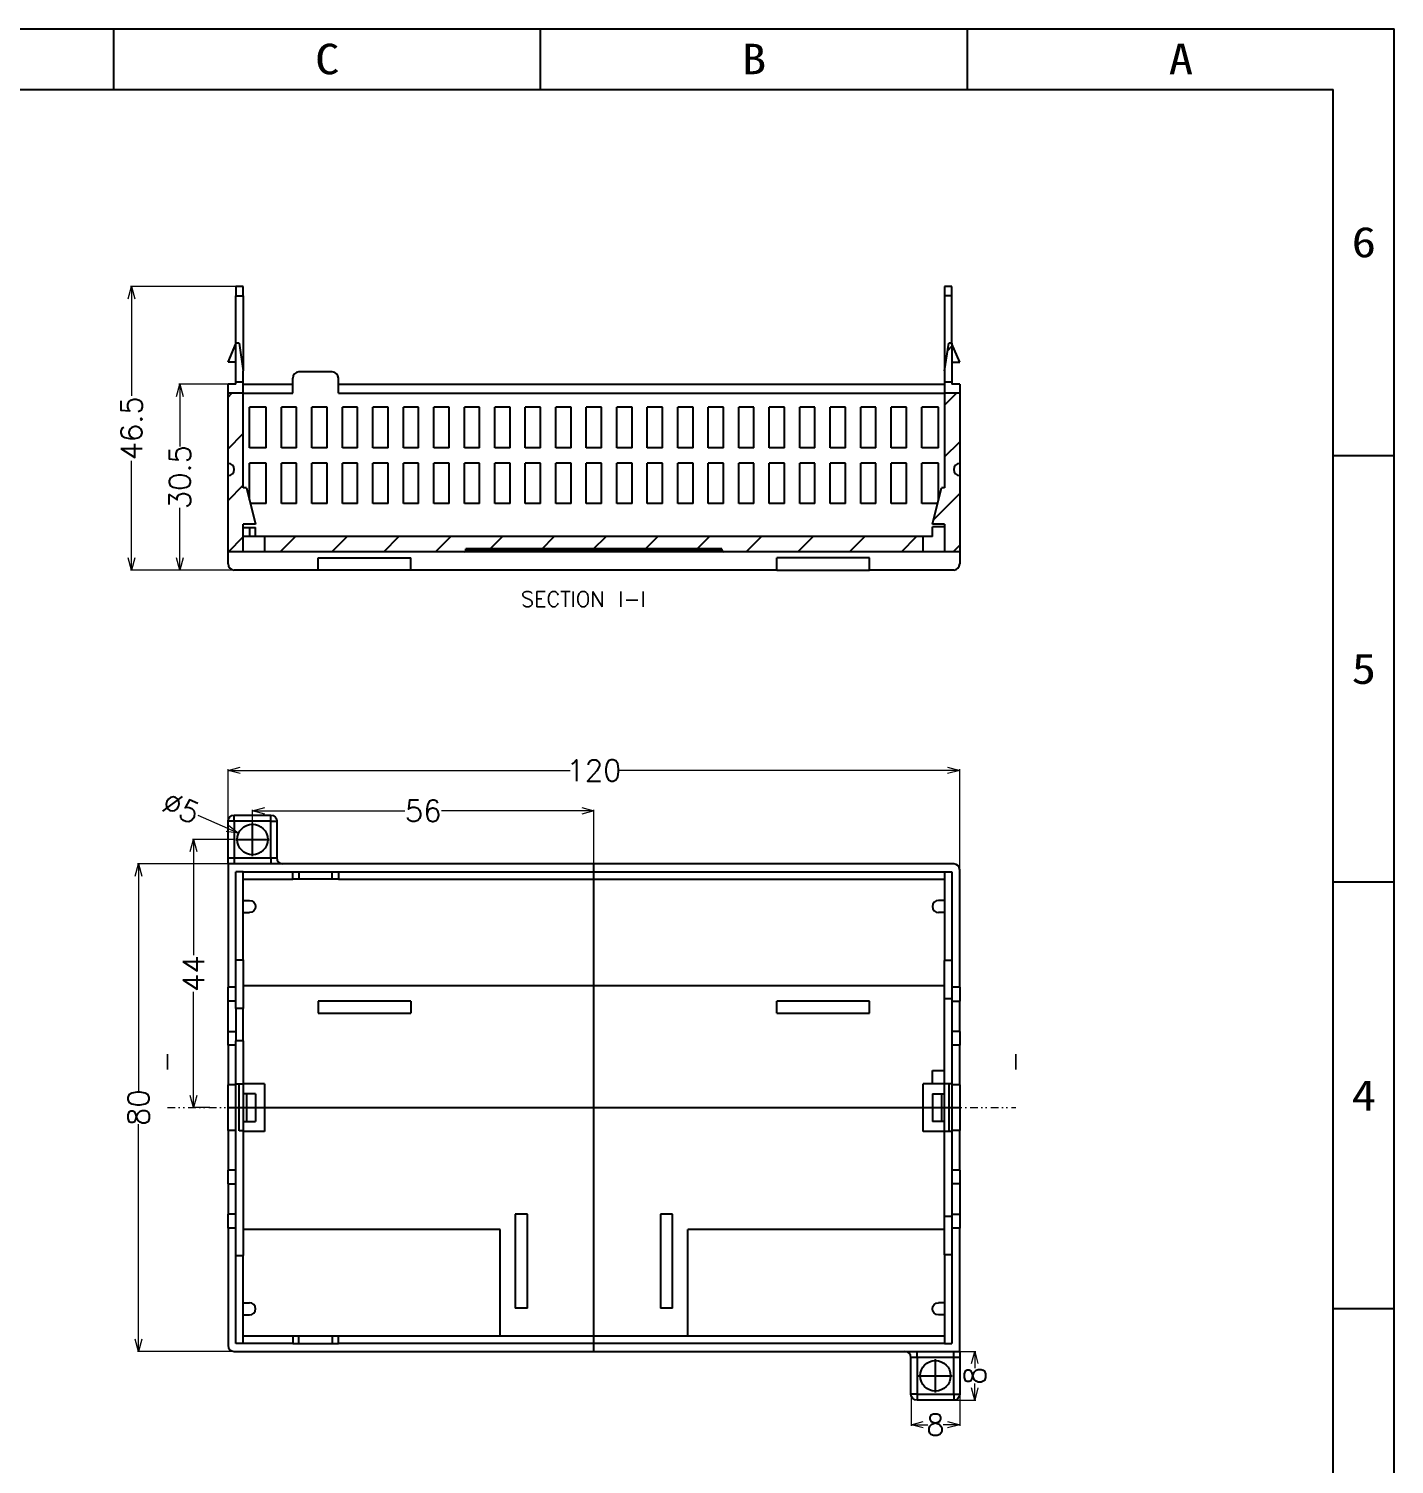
# Model space of a CAD drawing. Header units: millimetres. Extents: x 962 to 1853, y 401 to 821.
# Drawn here: x 1629.4 to 1853.4, y 585.3 to 820.8 of the extents above; entities that cross this region are included whole.
import ezdxf
from ezdxf.enums import TextEntityAlignment as Align
from ezdxf.lldxf.tags import DXFTag

# ---------------------------------------------------------------- set-up
doc = ezdxf.new("R2010")
doc.units = ezdxf.units.MM
doc.linetypes.add('DIVIDE', pattern=[31.75, 12.7, -6.35, 0, -6.35, 0, -6.35])
doc.layers.add('9', color=7, linetype='Continuous', true_color=0xffffff)
doc.layers.add('hatch', color=56, linetype='Continuous', lineweight=9)
doc.styles.get("Standard").update_dxf_attribs({"font": 'txt', "bigfont": 'gbcbig.shx'})
doc.styles.add('TEXTSTYLE_0', font='txt', dxfattribs={"width": 0.8})
tags = doc.linetypes.add('CENTER', pattern=[2, 1.25, -0.25, 0.25, -0.25]).pattern_tags.tags
tags[10:11] = [DXFTag(74, 4), DXFTag(75, 0), DXFTag(340, '0'), DXFTag(46, 0.0), DXFTag(50, 0.0), DXFTag(44, 0.0), DXFTag(45, 0.0)]
tags[8:9] = [DXFTag(74, 4), DXFTag(75, 0), DXFTag(340, '0'), DXFTag(46, 0.0), DXFTag(50, 0.0), DXFTag(44, 0.0), DXFTag(45, 0.0)]
tags[6:7] = [DXFTag(74, 4), DXFTag(75, 0), DXFTag(340, '0'), DXFTag(46, 0.0), DXFTag(50, 0.0), DXFTag(44, 0.0), DXFTag(45, 0.0)]
tags[4:5] = [DXFTag(74, 4), DXFTag(75, 0), DXFTag(340, '0'), DXFTag(46, 0.0), DXFTag(50, 0.0), DXFTag(44, 0.0), DXFTag(45, 0.0)]
doc.dimstyles.get("Standard").update_dxf_attribs({"dimtxt": 3.5, "dimasz": 2, "dimexe": 0.18, "dimexo": 0.0625, "dimgap": 0.09, "dimtad": 0, "dimdsep": 46, "dimtxsty": 'Standard', "dimblk": 'OPEN30', "dimcen": 0.09, "dimclrd": 3, "dimclre": 3, "dimclrt": 6, "dimazin": 2, "dimtfac": 1, "dimtofl": 0, "dimtmove": 0, "dimatfit": 3, "dimldrblk": 'OPEN30', "dimfxl": 1, "dimtolj": 1, "dimtzin": 0, "dimlwd": 0, "dimlwe": 0, "dimarcsym": 0})

# ---------------------------------------------------------------- blocks, each defined once
blk = doc.blocks.new('_Open30')
at = {"color": 0, "linetype": 'ByBlock', "lineweight": -2}
for p, q in [((-1, 0.27), (0, 0)), ((0, 0), (-1, -0.27)), ((0, 0), (-1, 0))]:
    blk.add_line(p, q, dxfattribs=at)
blk = doc.blocks.new('*D103')
at = {"color": 3, "lineweight": 0}
for p, q in [((1662.4, 762.47), (1654.01, 762.47)), ((1654.19, 760.47), (1654.19, 752.27)), ((1654.19, 733.97), (1654.19, 742.18)), ((1664.24, 731.97), (1654.01, 731.97))]:
    blk.add_line(p, q, dxfattribs=at)
at = {"layer": 'Defpoints', "color": 0}
for p in [(1654.19, 762.47), (1662.46, 762.47), (1664.3, 731.97)]:
    blk.add_point(p, dxfattribs=at)
at = {"color": 3, "lineweight": 0, "xscale": 2, "yscale": 2, "zscale": 2}
for p, rotation in [((1654.19, 762.47), 90), ((1654.19, 731.97), 270)]:
    blk.add_blockref('_Open30', p, dxfattribs=dict(at, rotation=rotation))
at = {"color": 6, "insert": (1654.19, 747.22), "char_height": 3.5, "attachment_point": 5, "rotation": 90}
blk.add_mtext('\\A1;30.5', dxfattribs=at)
blk = doc.blocks.new('*D104')
at = {"color": 3, "lineweight": 0}
for p, q in [((1663.93, 778.47), (1646.07, 778.47)), ((1646.25, 776.47), (1646.25, 760.56)), ((1646.25, 733.97), (1646.25, 749.88)), ((1659.06, 731.97), (1646.07, 731.97))]:
    blk.add_line(p, q, dxfattribs=at)
at = {"layer": 'Defpoints', "color": 0}
for p in [(1664, 778.47), (1646.25, 731.97), (1659.12, 731.97)]:
    blk.add_point(p, dxfattribs=at)
at = {"color": 3, "lineweight": 0, "xscale": 2, "yscale": 2, "zscale": 2}
for p, rotation in [((1646.25, 778.47), 90), ((1646.25, 731.97), 270)]:
    blk.add_blockref('_Open30', p, dxfattribs=dict(at, rotation=rotation))
at = {"color": 6, "insert": (1646.25, 755.22), "char_height": 3.5, "attachment_point": 5, "rotation": 90}
blk.add_mtext('\\A1;46.5', dxfattribs=at)
blk = doc.blocks.new('*D105')
at = {"color": 3, "lineweight": 0}
for p, q in [((1664.7, 683.77), (1647.23, 683.77)), ((1647.41, 681.77), (1647.41, 646.48)), ((1647.41, 605.77), (1647.41, 641.05)), ((1664.7, 603.77), (1647.23, 603.77))]:
    blk.add_line(p, q, dxfattribs=at)
at = {"layer": 'Defpoints', "color": 0}
for p in [(1664.76, 683.77), (1647.41, 603.77), (1664.76, 603.77)]:
    blk.add_point(p, dxfattribs=at)
at = {"color": 3, "lineweight": 0, "xscale": 2, "yscale": 2, "zscale": 2}
for p, rotation in [((1647.41, 683.77), 90), ((1647.41, 603.77), 270)]:
    blk.add_blockref('_Open30', p, dxfattribs=dict(at, rotation=rotation))
at = {"color": 6, "insert": (1647.41, 643.77), "char_height": 3.5, "attachment_point": 5, "rotation": 90}
blk.add_mtext('\\A1;80', dxfattribs=at)
blk = doc.blocks.new('*D106')
at = {"color": 3, "lineweight": 0}
for p, q in [((1662.1, 687.83), (1662.1, 699.29)), ((1664.1, 699.11), (1718.21, 699.11)), ((1780.1, 699.11), (1725.98, 699.11)), ((1782.1, 681.54), (1782.1, 699.29))]:
    blk.add_line(p, q, dxfattribs=at)
at = {"layer": 'Defpoints', "color": 0}
for p in [(1782.1, 699.11), (1662.1, 687.77), (1782.1, 681.48)]:
    blk.add_point(p, dxfattribs=at)
at = {"color": 3, "lineweight": 0, "xscale": 2, "yscale": 2, "zscale": 2, "rotation": 180}
blk.add_blockref('_Open30', (1662.1, 699.11), dxfattribs=at)
at = {"color": 3, "lineweight": 0, "xscale": 2, "yscale": 2, "zscale": 2}
blk.add_blockref('_Open30', (1782.1, 699.11), dxfattribs=at)
at = {"color": 6, "insert": (1722.1, 699.11), "char_height": 3.5, "attachment_point": 5}
blk.add_mtext('\\A1;120', dxfattribs=at)
blk = doc.blocks.new('*D107')
at = {"color": 3, "lineweight": 0}
for p, q in [((1779.87, 603.77), (1784.72, 603.77)), ((1784.54, 601.77), (1784.54, 601.02)), ((1784.54, 597.77), (1784.54, 598.51)), ((1779.87, 595.77), (1784.72, 595.77))]:
    blk.add_line(p, q, dxfattribs=at)
at = {"layer": 'Defpoints', "color": 0}
for p in [(1779.81, 603.77), (1784.54, 603.77), (1779.81, 595.77)]:
    blk.add_point(p, dxfattribs=at)
at = {"color": 3, "lineweight": 0, "xscale": 2, "yscale": 2, "zscale": 2}
for p, rotation in [((1784.54, 603.77), 90), ((1784.54, 595.77), 270)]:
    blk.add_blockref('_Open30', p, dxfattribs=dict(at, rotation=rotation))
at = {"color": 6, "insert": (1784.54, 599.77), "char_height": 3.5, "attachment_point": 5, "rotation": 90}
blk.add_mtext('\\A1;8', dxfattribs=at)
blk = doc.blocks.new('*D108')
at = {"color": 3, "lineweight": 0}
for p, q in [((1774.1, 596.7), (1774.1, 591.57)), ((1782.1, 597.86), (1782.1, 591.57)), ((1776.1, 591.75), (1776.84, 591.75)), ((1780.1, 591.75), (1779.35, 591.75))]:
    blk.add_line(p, q, dxfattribs=at)
at = {"layer": 'Defpoints', "color": 0}
for p in [(1774.1, 596.77), (1782.1, 597.93), (1782.1, 591.75)]:
    blk.add_point(p, dxfattribs=at)
at = {"color": 3, "lineweight": 0, "xscale": 2, "yscale": 2, "zscale": 2, "rotation": 180}
blk.add_blockref('_Open30', (1774.1, 591.75), dxfattribs=at)
at = {"color": 3, "lineweight": 0, "xscale": 2, "yscale": 2, "zscale": 2}
blk.add_blockref('_Open30', (1782.1, 591.75), dxfattribs=at)
at = {"color": 6, "insert": (1778.1, 591.75), "char_height": 3.5, "attachment_point": 5}
blk.add_mtext('\\A1;8', dxfattribs=at)
blk = doc.blocks.new('*D109')
at = {"color": 3, "lineweight": 0}
for p, q in [((1666.1, 690.33), (1666.1, 692.65)), ((1722.1, 683.83), (1722.1, 692.65)), ((1668.1, 692.47), (1691.09, 692.47)), ((1720.1, 692.47), (1697.1, 692.47))]:
    blk.add_line(p, q, dxfattribs=at)
at = {"layer": 'Defpoints', "color": 0}
for p in [(1666.1, 690.27), (1722.1, 692.47), (1722.1, 683.77)]:
    blk.add_point(p, dxfattribs=at)
at = {"color": 3, "lineweight": 0, "xscale": 2, "yscale": 2, "zscale": 2, "rotation": 180}
blk.add_blockref('_Open30', (1666.1, 692.47), dxfattribs=at)
at = {"color": 3, "lineweight": 0, "xscale": 2, "yscale": 2, "zscale": 2}
blk.add_blockref('_Open30', (1722.1, 692.47), dxfattribs=at)
at = {"color": 6, "insert": (1694.1, 692.47), "char_height": 3.5, "attachment_point": 5}
blk.add_mtext('\\A1;56', dxfattribs=at)
blk = doc.blocks.new('*D110')
at = {"color": 3, "lineweight": 0}
for p, q in [((1663.28, 687.77), (1656.24, 687.77)), ((1656.42, 685.77), (1656.42, 668.77)), ((1656.42, 645.77), (1656.42, 662.76)), ((1659.12, 643.77), (1656.24, 643.77))]:
    blk.add_line(p, q, dxfattribs=at)
at = {"layer": 'Defpoints', "color": 0}
for p in [(1663.35, 687.77), (1656.42, 643.77), (1659.18, 643.77)]:
    blk.add_point(p, dxfattribs=at)
at = {"color": 3, "lineweight": 0, "xscale": 2, "yscale": 2, "zscale": 2}
for p, rotation in [((1656.42, 687.77), 90), ((1656.42, 643.77), 270)]:
    blk.add_blockref('_Open30', p, dxfattribs=dict(at, rotation=rotation))
at = {"color": 6, "insert": (1656.42, 665.77), "char_height": 3.5, "attachment_point": 5, "rotation": 90}
blk.add_mtext('\\A1;44', dxfattribs=at)
blk = doc.blocks.new('*D111')
at = {"color": 3, "lineweight": 0}
for p, q in [((1657.14, 691.76), (1661.99, 689.6)), ((1666.1, 687.68), (1666.1, 687.86)), ((1666.01, 687.77), (1666.19, 687.77))]:
    blk.add_line(p, q, dxfattribs=at)
at = {"layer": 'Defpoints', "color": 0}
for p in [(1663.81, 688.78), (1668.38, 686.75)]:
    blk.add_point(p, dxfattribs=at)
at = {"color": 3, "lineweight": 0, "xscale": 2, "yscale": 2, "zscale": 2, "rotation": 335.9949353255145}
blk.add_blockref('_Open30', (1663.81, 688.78), dxfattribs=at)
at = {"color": 6, "insert": (1654.39, 692.98), "char_height": 3.5, "attachment_point": 5, "rotation": 335.9949}
blk.add_mtext('\\A1;∅5', dxfattribs=at)
blk = doc.blocks.new('SUN_6HWZ35TKK40GSGJE8VEUYAXIAKM')
at = {"color": 7, "linetype": 'Continuous'}
for p, q in [((-594, 420), (0, 420)), ((-210, 410), (-210, 420)), ((-140, 410), (-140, 420)), ((-70, 410), (-70, 420)), ((0, 0), (0, 420)), ((-584, 410), (-10, 410)), ((-10, 10), (-10, 410)), ((-10, 350), (0, 350)), ((-10, 280), (0, 280)), ((-10, 210), (0, 210))]:
    blk.add_line(p, q, dxfattribs=at)
at = {"color": 2, "linetype": 'Continuous', "style": 'TEXTSTYLE_0', "width": 1.2}
for s, p, p2 in [('C', (-176.99, 412.53), (-172.99, 412.53)), ('B', (-106.99, 412.53), (-102.99, 412.53)), ('A', (-36.99, 412.53), (-32.99, 412.53)), ('6', (-6.99, 382.5), (-2.99, 382.5)), ('5', (-6.99, 312.5), (-2.99, 312.5)), ('4', (-6.99, 242.5), (-2.99, 242.5))]:
    blk.add_text(s, height=5, dxfattribs=at).set_placement(p, p2, align=Align.FIT)

msp = doc.modelspace()

# ---------------------------------------------------------------- linework, layer by layer
at = {"color": 7}
for p, q in [((1780.114, 768.001), (1780.796, 768.683)), ((1662.096, 760.355), (1662.716, 760.974)), ((1664.517, 762.774), (1664.596, 762.853)), ((1779.596, 759.003), (1781.569, 760.974)), ((1662.096, 751.874), (1664.596, 754.372)), ((1779.596, 750.522), (1782.096, 753.019)), ((1662.096, 743.393), (1664.596, 745.89)), ((1777.786, 740.232), (1782.096, 744.538)), ((1662.158, 734.974), (1664.596, 737.409)), ((1670.648, 734.974), (1673.15, 737.474)), ((1679.137, 734.974), (1681.64, 737.474)), ((1687.627, 734.974), (1690.129, 737.474)), ((1696.116, 734.974), (1698.619, 737.474)), ((1705.087, 735.455), (1707.108, 737.474)), ((1713.537, 735.415), (1715.598, 737.474)), ((1721.986, 735.375), (1724.087, 737.474)), ((1730.435, 735.334), (1732.577, 737.474)), ((1738.884, 735.294), (1741.066, 737.474)), ((1747.054, 734.974), (1749.556, 737.474)), ((1755.543, 734.974), (1758.046, 737.474)), ((1764.033, 734.974), (1766.535, 737.474)), ((1772.522, 734.974), (1775.025, 737.474)), ((1781.012, 734.974), (1782.096, 736.057))]:
    msp.add_line(p, q, dxfattribs=at)
at = {"layer": '9', "color": 132}
for p, q in [((1663.396, 778.474), (1663.396, 776.974)), ((1664.596, 778.474), (1663.396, 778.474)), ((1664.596, 776.974), (1664.596, 778.474)), ((1780.796, 778.474), (1779.596, 778.474)), ((1779.596, 778.474), (1779.596, 776.974)), ((1780.796, 776.974), (1780.796, 778.474)), ((1663.396, 776.974), (1664.596, 776.974)), ((1663.396, 769.174), (1663.396, 776.974)), ((1664.596, 776.974), (1664.596, 764.674)), ((1780.796, 776.974), (1779.596, 776.974)), ((1779.596, 776.974), (1779.596, 764.674)), ((1780.796, 769.174), (1780.796, 776.974)), ((1662.096, 766.074), (1663.396, 769.074)), ((1663.396, 762.774), (1663.396, 769.174)), ((1663.896, 769.174), (1663.396, 769.174)), ((1663.896, 769.174), (1664.596, 764.674)), ((1779.596, 764.674), (1780.296, 769.174)), ((1780.796, 769.174), (1780.296, 769.174)), ((1780.796, 769.174), (1780.796, 762.774)), ((1782.096, 766.074), (1780.796, 769.074)), ((1663.396, 766.074), (1662.096, 766.074)), ((1780.796, 766.074), (1782.096, 766.074)), ((1664.596, 762.774), (1664.596, 764.674)), ((1672.696, 760.974), (1672.696, 763.474)), ((1679.196, 764.474), (1673.696, 764.474)), ((1680.196, 760.974), (1680.196, 763.474)), ((1779.596, 764.674), (1779.596, 762.774)), ((1663.396, 762.474), (1662.096, 762.474)), ((1662.096, 760.974), (1662.096, 762.474)), ((1664.596, 760.974), (1662.096, 760.974)), ((1662.096, 749.474), (1662.096, 760.974)), ((1663.396, 762.474), (1663.396, 762.774)), ((1664.596, 762.774), (1663.396, 762.774)), ((1664.596, 760.974), (1664.596, 762.774)), ((1664.596, 762.474), (1672.696, 762.474)), ((1664.596, 745.474), (1664.596, 760.974)), ((1664.596, 760.974), (1672.696, 760.974)), ((1680.196, 762.474), (1779.596, 762.474)), ((1680.196, 760.974), (1779.596, 760.974)), ((1779.596, 762.774), (1779.596, 760.974)), ((1780.796, 762.774), (1779.596, 762.774)), ((1782.096, 760.974), (1779.596, 760.974)), ((1779.596, 760.974), (1779.596, 745.474)), ((1780.796, 762.774), (1780.796, 762.474)), ((1782.096, 762.474), (1780.796, 762.474)), ((1782.096, 762.474), (1782.096, 760.974)), ((1782.096, 760.974), (1782.096, 749.474)), ((1665.596, 752.024), (1665.596, 758.674)), ((1668.346, 758.674), (1665.596, 758.674)), ((1668.346, 752.024), (1668.346, 758.674)), ((1670.846, 752.024), (1670.846, 758.674)), ((1673.346, 758.674), (1670.846, 758.674)), ((1673.346, 752.024), (1673.346, 758.674)), ((1675.846, 752.024), (1675.846, 758.674)), ((1678.346, 758.674), (1675.846, 758.674)), ((1678.346, 752.024), (1678.346, 758.674)), ((1683.346, 758.674), (1680.846, 758.674)), ((1680.846, 752.024), (1680.846, 758.674)), ((1683.346, 752.024), (1683.346, 758.674)), ((1688.346, 758.674), (1685.846, 758.674)), ((1685.846, 752.024), (1685.846, 758.674)), ((1688.346, 752.024), (1688.346, 758.674)), ((1693.346, 758.674), (1690.846, 758.674)), ((1690.846, 752.024), (1690.846, 758.674)), ((1693.346, 752.024), (1693.346, 758.674)), ((1695.846, 752.024), (1695.846, 758.674)), ((1698.346, 758.674), (1695.846, 758.674)), ((1698.346, 752.024), (1698.346, 758.674)), ((1700.846, 752.024), (1700.846, 758.674)), ((1703.346, 758.674), (1700.846, 758.674)), ((1703.346, 752.024), (1703.346, 758.674)), ((1705.846, 752.024), (1705.846, 758.674)), ((1708.346, 758.674), (1705.846, 758.674)), ((1708.346, 752.024), (1708.346, 758.674)), ((1713.346, 758.674), (1710.846, 758.674)), ((1710.846, 752.024), (1710.846, 758.674)), ((1713.346, 752.024), (1713.346, 758.674)), ((1715.846, 752.024), (1715.846, 758.674)), ((1718.346, 758.674), (1715.846, 758.674)), ((1718.346, 752.024), (1718.346, 758.674)), ((1720.846, 752.024), (1720.846, 758.674)), ((1723.346, 758.674), (1720.846, 758.674)), ((1723.346, 752.024), (1723.346, 758.674)), ((1725.846, 752.024), (1725.846, 758.674)), ((1728.346, 758.674), (1725.846, 758.674)), ((1728.346, 752.024), (1728.346, 758.674)), ((1733.346, 758.674), (1730.846, 758.674)), ((1730.846, 752.024), (1730.846, 758.674)), ((1733.346, 752.024), (1733.346, 758.674)), ((1735.846, 752.024), (1735.846, 758.674)), ((1738.346, 758.674), (1735.846, 758.674)), ((1738.346, 752.024), (1738.346, 758.674)), ((1743.346, 758.674), (1740.846, 758.674)), ((1740.846, 752.024), (1740.846, 758.674)), ((1743.346, 752.024), (1743.346, 758.674)), ((1745.846, 752.024), (1745.846, 758.674)), ((1748.346, 758.674), (1745.846, 758.674)), ((1748.346, 752.024), (1748.346, 758.674)), ((1750.846, 752.024), (1750.846, 758.674)), ((1753.346, 758.674), (1750.846, 758.674)), ((1753.346, 752.024), (1753.346, 758.674)), ((1755.846, 752.024), (1755.846, 758.674)), ((1758.346, 758.674), (1755.846, 758.674)), ((1758.346, 752.024), (1758.346, 758.674)), ((1763.346, 758.674), (1760.846, 758.674)), ((1760.846, 752.024), (1760.846, 758.674)), ((1763.346, 752.024), (1763.346, 758.674)), ((1765.846, 752.024), (1765.846, 758.674)), ((1768.346, 758.674), (1765.846, 758.674)), ((1768.346, 752.024), (1768.346, 758.674)), ((1770.846, 752.024), (1770.846, 758.674)), ((1773.346, 758.674), (1770.846, 758.674)), ((1773.346, 752.024), (1773.346, 758.674)), ((1775.846, 752.024), (1775.846, 758.674)), ((1778.596, 758.674), (1775.846, 758.674)), ((1778.596, 752.024), (1778.596, 758.674)), ((1668.346, 752.024), (1665.596, 752.024)), ((1673.346, 752.024), (1670.846, 752.024)), ((1678.346, 752.024), (1675.846, 752.024)), ((1683.346, 752.024), (1680.846, 752.024)), ((1688.346, 752.024), (1685.846, 752.024)), ((1693.346, 752.024), (1690.846, 752.024)), ((1698.346, 752.024), (1695.846, 752.024)), ((1703.346, 752.024), (1700.846, 752.024)), ((1708.346, 752.024), (1705.846, 752.024)), ((1713.346, 752.024), (1710.846, 752.024)), ((1718.346, 752.024), (1715.846, 752.024)), ((1723.346, 752.024), (1720.846, 752.024)), ((1728.346, 752.024), (1725.846, 752.024)), ((1733.346, 752.024), (1730.846, 752.024)), ((1738.346, 752.024), (1735.846, 752.024)), ((1743.346, 752.024), (1740.846, 752.024)), ((1748.346, 752.024), (1745.846, 752.024)), ((1753.346, 752.024), (1750.846, 752.024)), ((1758.346, 752.024), (1755.846, 752.024)), ((1763.346, 752.024), (1760.846, 752.024)), ((1768.346, 752.024), (1765.846, 752.024)), ((1773.346, 752.024), (1770.846, 752.024)), ((1778.596, 752.024), (1775.846, 752.024)), ((1662.096, 747.474), (1662.096, 749.474)), ((1665.596, 743.475), (1665.596, 749.524)), ((1668.346, 749.524), (1665.596, 749.524)), ((1668.346, 742.874), (1668.346, 749.524)), ((1673.346, 749.524), (1670.846, 749.524)), ((1670.846, 742.874), (1670.846, 749.524)), ((1673.346, 742.874), (1673.346, 749.524)), ((1675.846, 742.874), (1675.846, 749.524)), ((1678.346, 749.524), (1675.846, 749.524)), ((1678.346, 742.874), (1678.346, 749.524)), ((1683.346, 749.524), (1680.846, 749.524)), ((1680.846, 742.874), (1680.846, 749.524)), ((1683.346, 742.874), (1683.346, 749.524)), ((1688.346, 749.524), (1685.846, 749.524)), ((1685.846, 742.874), (1685.846, 749.524)), ((1688.346, 742.874), (1688.346, 749.524)), ((1693.346, 749.524), (1690.846, 749.524)), ((1690.846, 742.874), (1690.846, 749.524)), ((1693.346, 742.874), (1693.346, 749.524)), ((1698.346, 749.524), (1695.846, 749.524)), ((1695.846, 742.874), (1695.846, 749.524)), ((1698.346, 742.874), (1698.346, 749.524)), ((1703.346, 749.524), (1700.846, 749.524)), ((1700.846, 742.874), (1700.846, 749.524)), ((1703.346, 742.874), (1703.346, 749.524)), ((1708.346, 749.524), (1705.846, 749.524)), ((1705.846, 742.874), (1705.846, 749.524)), ((1708.346, 742.874), (1708.346, 749.524)), ((1710.846, 742.874), (1710.846, 749.524)), ((1713.346, 749.524), (1710.846, 749.524)), ((1713.346, 742.874), (1713.346, 749.524)), ((1718.346, 749.524), (1715.846, 749.524)), ((1715.846, 742.874), (1715.846, 749.524)), ((1718.346, 742.874), (1718.346, 749.524)), ((1720.846, 742.874), (1720.846, 749.524)), ((1723.346, 749.524), (1720.846, 749.524)), ((1723.346, 742.874), (1723.346, 749.524)), ((1728.346, 749.524), (1725.846, 749.524)), ((1725.846, 742.874), (1725.846, 749.524)), ((1728.346, 742.874), (1728.346, 749.524)), ((1733.346, 749.524), (1730.846, 749.524)), ((1730.846, 742.874), (1730.846, 749.524)), ((1733.346, 742.874), (1733.346, 749.524)), ((1738.346, 749.524), (1735.846, 749.524)), ((1735.846, 742.874), (1735.846, 749.524)), ((1738.346, 742.874), (1738.346, 749.524)), ((1740.846, 742.874), (1740.846, 749.524)), ((1743.346, 749.524), (1740.846, 749.524)), ((1743.346, 742.874), (1743.346, 749.524)), ((1748.346, 749.524), (1745.846, 749.524)), ((1745.846, 742.874), (1745.846, 749.524)), ((1748.346, 742.874), (1748.346, 749.524)), ((1750.846, 742.874), (1750.846, 749.524)), ((1753.346, 749.524), (1750.846, 749.524)), ((1753.346, 742.874), (1753.346, 749.524)), ((1758.346, 749.524), (1755.846, 749.524)), ((1755.846, 742.874), (1755.846, 749.524)), ((1758.346, 742.874), (1758.346, 749.524)), ((1760.846, 742.874), (1760.846, 749.524)), ((1763.346, 749.524), (1760.846, 749.524)), ((1763.346, 742.874), (1763.346, 749.524)), ((1768.346, 749.524), (1765.846, 749.524)), ((1765.846, 742.874), (1765.846, 749.524)), ((1768.346, 742.874), (1768.346, 749.524)), ((1773.346, 749.524), (1770.846, 749.524)), ((1770.846, 742.874), (1770.846, 749.524)), ((1773.346, 742.874), (1773.346, 749.524)), ((1778.596, 749.524), (1775.846, 749.524)), ((1775.846, 742.874), (1775.846, 749.524)), ((1778.596, 743.475), (1778.596, 749.524)), ((1782.096, 749.474), (1782.096, 747.474)), ((1662.096, 734.974), (1662.096, 747.474)), ((1782.096, 747.474), (1782.096, 734.974)), ((1665.096, 745.474), (1664.596, 745.474)), ((1665.096, 745.474), (1666.596, 739.474)), ((1777.596, 739.474), (1779.096, 745.474)), ((1779.596, 745.474), (1779.096, 745.474)), ((1668.346, 742.874), (1665.746, 742.874)), ((1673.346, 742.874), (1670.846, 742.874)), ((1678.346, 742.874), (1675.846, 742.874)), ((1683.346, 742.874), (1680.846, 742.874)), ((1688.346, 742.874), (1685.846, 742.874)), ((1693.346, 742.874), (1690.846, 742.874)), ((1698.346, 742.874), (1695.846, 742.874)), ((1703.346, 742.874), (1700.846, 742.874)), ((1708.346, 742.874), (1705.846, 742.874)), ((1713.346, 742.874), (1710.846, 742.874)), ((1718.346, 742.874), (1715.846, 742.874)), ((1723.346, 742.874), (1720.846, 742.874)), ((1728.346, 742.874), (1725.846, 742.874)), ((1733.346, 742.874), (1730.846, 742.874)), ((1738.346, 742.874), (1735.846, 742.874)), ((1743.346, 742.874), (1740.846, 742.874)), ((1748.346, 742.874), (1745.846, 742.874)), ((1753.346, 742.874), (1750.846, 742.874)), ((1758.346, 742.874), (1755.846, 742.874)), ((1763.346, 742.874), (1760.846, 742.874)), ((1768.346, 742.874), (1765.846, 742.874)), ((1773.346, 742.874), (1770.846, 742.874)), ((1778.446, 742.874), (1775.846, 742.874)), ((1664.596, 734.974), (1664.596, 739.474)), ((1666.596, 739.474), (1664.596, 739.474)), ((1664.596, 738.974), (1665.596, 738.974)), ((1668.096, 737.474), (1664.596, 737.474)), ((1665.596, 738.974), (1666.596, 738.974)), ((1665.596, 738.974), (1665.596, 737.474)), ((1666.596, 737.474), (1666.596, 738.974)), ((1776.096, 737.474), (1668.096, 737.474)), ((1668.096, 737.474), (1668.096, 734.974)), ((1777.596, 737.474), (1776.096, 737.474)), ((1776.096, 734.974), (1776.096, 737.474)), ((1779.596, 739.474), (1777.596, 739.474)), ((1777.596, 737.474), (1777.596, 739.074)), ((1779.596, 739.074), (1777.596, 739.074)), ((1779.596, 739.474), (1779.596, 734.974)), ((1664.596, 734.974), (1662.096, 734.974)), ((1662.096, 732.974), (1662.096, 734.974)), ((1668.096, 734.974), (1664.596, 734.974)), ((1700.796, 734.974), (1668.096, 734.974)), ((1701.596, 734.974), (1700.796, 734.974)), ((1701.096, 735.274), (1701.096, 735.474)), ((1743.096, 735.474), (1701.096, 735.474)), ((1701.096, 735.274), (1701.596, 735.274)), ((1701.596, 735.274), (1701.596, 735.474)), ((1701.596, 735.274), (1742.596, 735.274)), ((1701.596, 734.974), (1701.596, 735.274)), ((1742.596, 734.974), (1701.596, 734.974)), ((1742.596, 735.474), (1742.596, 735.274)), ((1742.596, 734.974), (1742.596, 735.274)), ((1743.096, 735.274), (1742.596, 735.274)), ((1743.396, 734.974), (1742.596, 734.974)), ((1743.096, 735.274), (1743.096, 735.474)), ((1776.096, 734.974), (1743.396, 734.974)), ((1779.596, 734.974), (1776.096, 734.974)), ((1782.096, 734.974), (1779.596, 734.974)), ((1782.096, 734.974), (1782.096, 732.974)), ((1676.896, 733.974), (1692.096, 733.974)), ((1676.896, 731.974), (1676.896, 733.974)), ((1692.096, 731.974), (1692.096, 733.974)), ((1752.096, 731.974), (1752.096, 733.974)), ((1767.296, 733.974), (1752.096, 733.974)), ((1767.296, 731.974), (1767.296, 733.974)), ((1676.896, 731.974), (1663.096, 731.974)), ((1692.096, 731.974), (1676.896, 731.974)), ((1752.096, 731.974), (1692.096, 731.974)), ((1752.096, 731.974), (1767.296, 731.974)), ((1781.096, 731.974), (1767.296, 731.974)), ((1663.096, 690.765), (1662.096, 690.765)), ((1662.096, 684.765), (1662.096, 690.765)), ((1663.096, 690.765), (1663.096, 691.765)), ((1663.096, 691.765), (1669.096, 691.765)), ((1669.096, 690.765), (1663.096, 690.765)), ((1663.096, 690.765), (1663.096, 684.765)), ((1669.096, 690.765), (1669.096, 691.765)), ((1669.096, 684.765), (1669.096, 690.765)), ((1669.096, 690.765), (1670.096, 690.765)), ((1670.096, 690.765), (1670.096, 684.765)), ((1662.096, 684.765), (1663.096, 684.765)), ((1781.096, 683.765), (1662.096, 683.765)), ((1662.096, 683.765), (1662.096, 663.515)), ((1663.096, 684.765), (1663.096, 683.765)), ((1663.096, 684.765), (1669.096, 684.765)), ((1669.096, 684.765), (1669.096, 683.765)), ((1669.096, 684.765), (1670.096, 684.765)), ((1664.596, 682.465), (1663.396, 682.465)), ((1663.396, 668.015), (1663.396, 682.465)), ((1664.596, 682.465), (1672.696, 682.465)), ((1664.596, 668.015), (1664.596, 682.465)), ((1664.596, 681.265), (1672.696, 681.265)), ((1672.696, 681.265), (1672.696, 682.465)), ((1672.696, 682.465), (1673.696, 682.465)), ((1673.696, 681.265), (1672.696, 681.265)), ((1673.696, 682.465), (1673.696, 681.265)), ((1673.696, 682.465), (1679.196, 682.465)), ((1679.196, 681.265), (1673.696, 681.265)), ((1679.196, 681.265), (1679.196, 682.465)), ((1679.196, 682.465), (1680.196, 682.465)), ((1680.196, 681.265), (1679.196, 681.265)), ((1680.196, 682.465), (1680.196, 681.265)), ((1680.196, 682.465), (1779.596, 682.465)), ((1680.196, 681.265), (1779.596, 681.265)), ((1779.596, 682.465), (1780.796, 682.465)), ((1779.596, 682.465), (1779.596, 667.915)), ((1780.796, 682.465), (1780.796, 667.915)), ((1782.096, 663.515), (1782.096, 682.765)), ((1664.596, 677.765), (1665.596, 677.765)), ((1779.596, 677.765), (1778.596, 677.765)), ((1664.596, 675.765), (1665.596, 675.765)), ((1779.596, 675.765), (1778.596, 675.765)), ((1663.396, 668.015), (1664.596, 668.015)), ((1663.396, 660.015), (1663.396, 668.015)), ((1664.596, 668.015), (1664.596, 660.015)), ((1780.796, 667.915), (1779.596, 667.915)), ((1779.596, 661.615), (1779.596, 667.915)), ((1780.796, 667.915), (1780.796, 661.615)), ((1663.396, 663.515), (1662.096, 663.515)), ((1662.096, 661.265), (1662.096, 663.515)), ((1779.596, 663.765), (1664.596, 663.765)), ((1782.096, 663.515), (1780.796, 663.515)), ((1782.096, 663.515), (1782.096, 661.265)), ((1662.096, 656.265), (1662.096, 661.265)), ((1663.396, 661.265), (1662.096, 661.265)), ((1663.396, 660.015), (1663.396, 654.715)), ((1664.596, 660.015), (1663.396, 660.015)), ((1664.596, 654.715), (1664.596, 660.015)), ((1692.096, 661.265), (1676.896, 661.265)), ((1676.896, 661.265), (1676.896, 659.265)), ((1692.096, 661.265), (1692.096, 659.265)), ((1752.096, 659.265), (1752.096, 661.265)), ((1767.296, 661.265), (1752.096, 661.265)), ((1767.296, 659.265), (1767.296, 661.265)), ((1780.796, 661.615), (1779.596, 661.615)), ((1779.596, 647.665), (1779.596, 661.615)), ((1780.796, 661.615), (1780.796, 647.665)), ((1780.796, 661.265), (1782.096, 661.265)), ((1782.096, 656.265), (1782.096, 661.265)), ((1676.896, 659.265), (1692.096, 659.265)), ((1752.096, 659.265), (1767.296, 659.265)), ((1662.096, 654.015), (1662.096, 656.265)), ((1662.096, 656.265), (1663.396, 656.265)), ((1782.096, 656.265), (1780.796, 656.265)), ((1782.096, 656.265), (1782.096, 654.015)), ((1662.096, 654.015), (1662.096, 647.515)), ((1663.396, 654.015), (1662.096, 654.015)), ((1664.596, 654.715), (1663.396, 654.715)), ((1663.396, 647.665), (1663.396, 654.715)), ((1664.596, 654.715), (1664.596, 647.665)), ((1782.096, 654.015), (1780.796, 654.015)), ((1782.096, 647.515), (1782.096, 654.015)), ((1777.596, 649.865), (1779.596, 649.865)), ((1777.596, 647.665), (1777.596, 649.865)), ((1663.396, 647.515), (1662.096, 647.515)), ((1662.096, 640.015), (1662.096, 647.515)), ((1663.396, 647.665), (1664.596, 647.665)), ((1663.396, 619.515), (1663.396, 647.665)), ((1663.896, 639.965), (1663.896, 647.665)), ((1664.596, 647.665), (1664.596, 639.965)), ((1668.096, 647.665), (1664.596, 647.665)), ((1665.096, 646.015), (1664.596, 646.015)), ((1665.096, 646.015), (1665.096, 641.515)), ((1666.596, 646.015), (1665.096, 646.015)), ((1666.596, 646.015), (1666.596, 641.515)), ((1668.096, 647.665), (1668.096, 639.865)), ((1776.096, 639.865), (1776.096, 647.665)), ((1777.596, 647.665), (1776.096, 647.665)), ((1779.596, 647.665), (1777.596, 647.665)), ((1777.596, 646.015), (1777.596, 641.515)), ((1777.596, 646.015), (1779.096, 646.015)), ((1779.096, 646.015), (1779.096, 641.515)), ((1779.096, 646.015), (1779.596, 646.015)), ((1780.796, 647.665), (1779.596, 647.665)), ((1779.596, 639.865), (1779.596, 647.665)), ((1780.296, 647.665), (1780.296, 639.865)), ((1780.796, 647.665), (1780.796, 639.865)), ((1782.096, 647.515), (1780.796, 647.515)), ((1782.096, 647.515), (1782.096, 640.015)), ((1664.596, 641.515), (1665.096, 641.515)), ((1665.096, 641.515), (1666.596, 641.515)), ((1779.096, 641.515), (1777.596, 641.515)), ((1779.596, 641.515), (1779.096, 641.515)), ((1663.396, 640.015), (1662.096, 640.015)), ((1662.096, 640.015), (1662.096, 633.515)), ((1664.596, 639.965), (1663.896, 639.965)), ((1664.596, 639.965), (1664.596, 619.515)), ((1668.096, 639.865), (1664.596, 639.865)), ((1779.596, 639.865), (1776.096, 639.865)), ((1780.796, 639.865), (1779.596, 639.865)), ((1779.596, 625.915), (1779.596, 639.865)), ((1782.096, 640.015), (1780.796, 640.015)), ((1780.796, 639.865), (1780.796, 625.915)), ((1782.096, 633.515), (1782.096, 640.015)), ((1662.096, 631.265), (1662.096, 633.515)), ((1663.396, 633.515), (1662.096, 633.515)), ((1662.096, 631.265), (1662.096, 626.265)), ((1662.096, 631.265), (1663.396, 631.265)), ((1782.096, 633.515), (1780.796, 633.515)), ((1782.096, 631.265), (1780.796, 631.265)), ((1782.096, 633.515), (1782.096, 631.265)), ((1782.096, 631.265), (1782.096, 626.265)), ((1662.096, 624.015), (1662.096, 626.265)), ((1663.396, 626.265), (1662.096, 626.265)), ((1711.196, 626.265), (1709.196, 626.265)), ((1709.196, 626.265), (1709.196, 610.865)), ((1711.196, 610.865), (1711.196, 626.265)), ((1734.996, 626.265), (1732.996, 626.265)), ((1732.996, 626.265), (1732.996, 610.865)), ((1734.996, 610.865), (1734.996, 626.265)), ((1780.796, 625.915), (1779.596, 625.915)), ((1779.596, 619.615), (1779.596, 625.915)), ((1780.796, 626.265), (1782.096, 626.265)), ((1780.796, 625.915), (1780.796, 619.615)), ((1782.096, 626.265), (1782.096, 624.015)), ((1663.396, 624.015), (1662.096, 624.015)), ((1662.096, 624.015), (1662.096, 604.765)), ((1706.696, 623.765), (1664.596, 623.765)), ((1706.696, 606.265), (1706.696, 623.765)), ((1779.596, 623.765), (1737.496, 623.765)), ((1737.496, 606.265), (1737.496, 623.765)), ((1782.096, 624.015), (1780.796, 624.015)), ((1782.096, 603.765), (1782.096, 624.015)), ((1663.396, 605.065), (1663.396, 619.515)), ((1663.396, 619.515), (1664.596, 619.515)), ((1664.596, 605.065), (1664.596, 619.515)), ((1779.596, 619.615), (1779.596, 605.065)), ((1780.796, 619.615), (1779.596, 619.615)), ((1780.796, 619.615), (1780.796, 605.065)), ((1664.596, 611.765), (1665.596, 611.765)), ((1711.196, 610.865), (1709.196, 610.865)), ((1734.996, 610.865), (1732.996, 610.865)), ((1779.596, 611.765), (1778.596, 611.765)), ((1664.596, 609.765), (1665.596, 609.765)), ((1779.596, 609.765), (1778.596, 609.765)), ((1672.696, 606.265), (1664.596, 606.265)), ((1673.696, 606.265), (1672.696, 606.265)), ((1672.696, 606.265), (1672.696, 605.065)), ((1673.696, 605.065), (1673.696, 606.265)), ((1679.196, 606.265), (1673.696, 606.265)), ((1679.196, 606.265), (1679.196, 605.065)), ((1680.196, 606.265), (1679.196, 606.265)), ((1779.596, 606.265), (1680.196, 606.265)), ((1680.196, 605.065), (1680.196, 606.265)), ((1663.096, 603.765), (1782.096, 603.765)), ((1664.596, 605.065), (1663.396, 605.065)), ((1672.696, 605.065), (1664.596, 605.065)), ((1672.696, 605.065), (1673.696, 605.065)), ((1673.696, 605.065), (1679.196, 605.065)), ((1679.196, 605.065), (1680.196, 605.065)), ((1779.596, 605.065), (1680.196, 605.065)), ((1775.096, 602.765), (1775.096, 603.765)), ((1779.596, 605.065), (1780.796, 605.065)), ((1781.096, 602.765), (1781.096, 603.765)), ((1775.096, 602.765), (1774.096, 602.765)), ((1774.096, 596.765), (1774.096, 602.765)), ((1781.096, 602.765), (1775.096, 602.765)), ((1775.096, 602.765), (1775.096, 596.765)), ((1782.096, 602.765), (1781.096, 602.765)), ((1781.096, 596.765), (1781.096, 602.765)), ((1782.096, 602.765), (1782.096, 596.765)), ((1775.096, 596.765), (1774.096, 596.765)), ((1775.096, 596.765), (1775.096, 595.765)), ((1775.096, 596.765), (1781.096, 596.765)), ((1781.096, 596.765), (1782.096, 596.765)), ((1781.096, 596.765), (1781.096, 595.765)), ((1781.096, 595.765), (1775.096, 595.765))]:
    msp.add_line(p, q, dxfattribs=at)
at = {"layer": '9', "color": 1, "linetype": 'CENTER', "ltscale": 2.54}
for p, q in [((1666.096, 685.015), (1666.096, 690.515)), ((1663.346, 687.765), (1668.846, 687.765)), ((1778.096, 597.015), (1778.096, 602.515)), ((1775.346, 599.765), (1780.846, 599.765))]:
    msp.add_line(p, q, dxfattribs=at)
at = {"layer": '9', "color": 1, "linetype": 'CENTER', "ltscale": 8.128}
for p, q in [((1722.096, 603.765), (1722.096, 683.765)), ((1722.096, 603.765), (1722.096, 683.765)), ((1662.096, 643.765), (1782.096, 643.765)), ((1662.096, 643.765), (1782.096, 643.765))]:
    msp.add_line(p, q, dxfattribs=at)
at = {"layer": '9', "color": 132}
for centre in [(1666.096, 687.765), (1778.096, 599.765)]:
    msp.add_circle(centre, 2.5, dxfattribs=at)
for centre, radius, start, end in [((1673.696, 763.474), 1, 90, 180), ((1679.196, 763.474), 1, 0, 90), ((1662.096, 748.474), 1, 270, 90), ((1782.096, 748.474), 1, 90, 270), ((1700.796, 735.274), 0.3, 270, 0), ((1743.396, 735.274), 0.3, 180, 270), ((1663.096, 732.974), 1, 180, 270), ((1781.096, 732.974), 1, 270, 0), ((1671.096, 684.765), 1, 180, 270), ((1781.096, 682.765), 1, 0, 90), ((1778.596, 676.765), 1, 90, 270), ((1665.596, 610.765), 1, 270, 90), ((1663.096, 604.765), 1, 180, 270), ((1773.096, 602.765), 1, 0, 90)]:
    msp.add_arc(centre, radius, start, end, dxfattribs=at)
at = {"layer": '9', "color": 132, "extrusion": (0, 0, -1)}
for centre, start, end in [((-1663.096, 690.765), 0, 90), ((-1669.096, 690.765), 90, 180), ((-1665.596, 676.765), 90, 270), ((-1778.596, 610.765), 270, 90), ((-1775.096, 596.765), 270, 0), ((-1781.096, 596.765), 180, 270)]:
    msp.add_arc(centre, 1, start, end, dxfattribs=at)
at = {"layer": '9', "color": 132}
for points in [[(1662.096, 683.763), (1662.096, 683.768), (1662.096, 683.798), (1662.096, 683.855), (1662.096, 683.932), (1662.096, 684.053), (1662.096, 684.194), (1662.096, 684.364), (1662.096, 684.563), (1662.096, 684.756), (1662.096, 684.761), (1662.096, 684.765), (1662.096, 684.77)], [(1782.096, 603.768), (1782.096, 603.763), (1782.096, 603.732), (1782.096, 603.676), (1782.096, 603.599), (1782.096, 603.477), (1782.096, 603.337), (1782.096, 603.167), (1782.096, 602.968), (1782.096, 602.775), (1782.096, 602.77), (1782.096, 602.765), (1782.096, 602.761)]]:
    msp.add_open_spline(points, degree=3, knots=[0, 0, 0, 0, 0.2480713, 0.2480713, 0.2480713, 0.588009, 0.588009, 0.588009, 0.9969111, 0.9969111, 0.9969111, 1, 1, 1, 1], dxfattribs=at)
at = {"layer": 'hatch', "color": 2, "linetype": 'DIVIDE', "ltscale": 0.1}
msp.add_line((1652.177, 643.765), (1791.311, 643.765), dxfattribs=at)
at = {"layer": 'hatch', "color": 2}
for points in [[(1652.177, 643.765, 0, 0, 0), (1652.177, 646.265, 0.75, 0, 0), (1652.177, 648.765, 0, 0, 0)], [(1791.311, 643.765, 0, 0, 0), (1791.311, 646.265, 0.75, 0, 0), (1791.311, 648.765, 0, 0, 0)]]:
    msp.add_lwpolyline(points, format="xyseb", dxfattribs=at)

# ---------------------------------------------------------------- block references
msp.add_blockref('SUN_6HWZ35TKK40GSGJE8VEUYAXIAKM', (1853.352, 400.79))

# ---------------------------------------------------------------- texts
at = {"layer": 'hatch', "color": 6}
for s, p in [('SECTION I-I', (1720.364, 727.21)), ('I', (1652.177, 651.265)), ('I', (1791.311, 651.265))]:
    msp.add_text(s, height=2.5, dxfattribs=at).set_placement(p, align=Align.MIDDLE)

# ---------------------------------------------------------------- dimensions: what is measured, and where the dimension line sits
for base, p1, p2, picture, middle in [((1646.25, 731.974), (1663.996, 778.474), (1659.124, 731.974), '*D104', (1646.25, 755.224)), ((1654.189, 762.474), (1664.301, 731.974), (1662.461, 762.474), '*D103', (1654.189, 747.224)), ((1656.418, 643.765), (1663.346, 687.765), (1659.18, 643.765), '*D110', (1656.418, 665.765)), ((1647.41, 603.765), (1664.764, 683.765), (1664.764, 603.765), '*D105', (1647.41, 643.765))]:
    dim = msp.add_linear_dim(base=base, p1=p1, p2=p2, angle=90, dimstyle='Standard')
    dim.commit()
    dim.dimension.update_dxf_attribs({"geometry": picture, "text_midpoint": middle})
for base, p1, p2, picture, middle in [((1782.096, 699.109), (1662.096, 687.765), (1782.096, 681.478), '*D106', (1722.096, 699.109)), ((1782.096, 591.749), (1774.096, 596.765), (1782.096, 597.927), '*D108', (1778.096, 591.749))]:
    dim = msp.add_linear_dim(base=base, p1=p1, p2=p2, dimstyle='Standard')
    dim.commit()
    dim.dimension.update_dxf_attribs({"geometry": picture, "text_midpoint": middle})
dim = msp.add_diameter_dim_2p(p1=(1668.38, 686.748), p2=(1663.812, 688.782), dimstyle='Standard')
dim.commit()
dim.dimension.update_dxf_attribs({"geometry": '*D111', "text_midpoint": (1654.39, 692.979), "dimtype": 163})
dim = msp.add_linear_dim(base=(1722.096, 692.465), p1=(1666.096, 690.265), p2=(1722.096, 683.765), dimstyle='Standard')
dim.commit()
dim.dimension.update_dxf_attribs({"geometry": '*D109', "text_midpoint": (1694.096, 692.465), "dimtype": 160})
dim = msp.add_linear_dim(base=(1784.538, 603.765), p1=(1779.81, 595.765), p2=(1779.81, 603.765), angle=90, dimstyle='Standard')
dim.commit()
dim.dimension.update_dxf_attribs({"geometry": '*D107', "text_midpoint": (1784.538, 599.765), "dimtype": 160})

doc.saveas('drawing.dxf')
